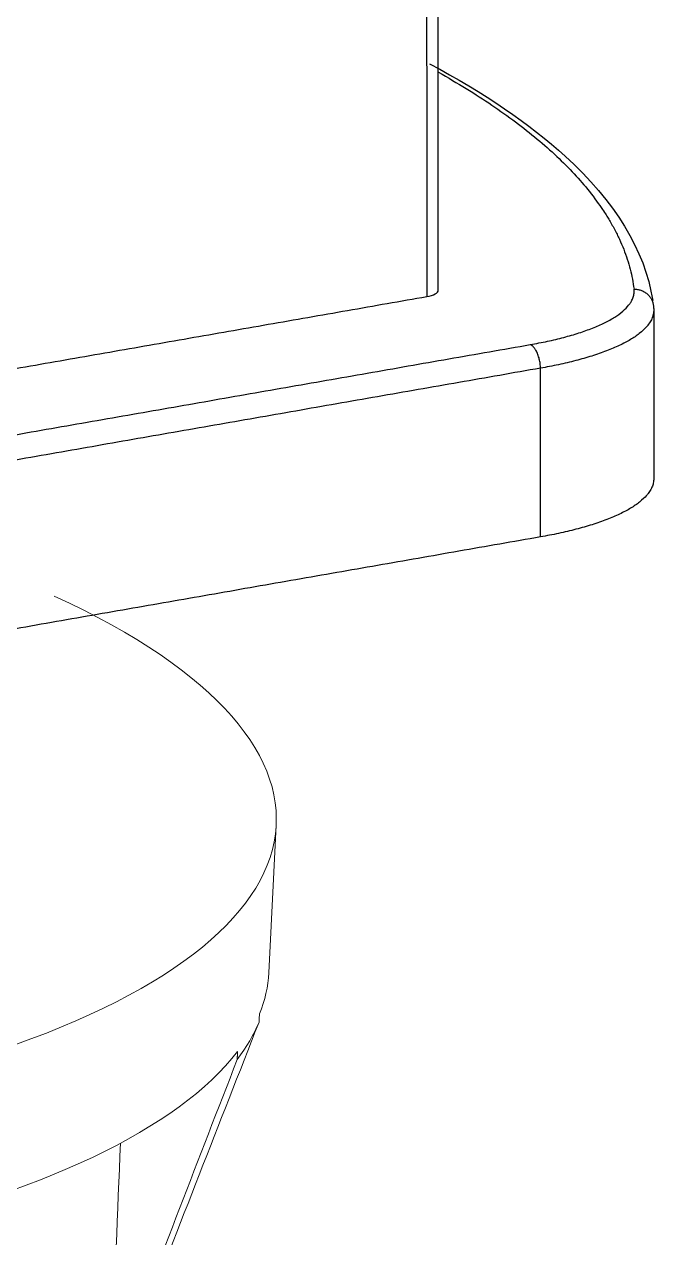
# Model space of a CAD drawing. Header units: millimetres. Extents: x 4812 to 5406, y -1197 to -777.
# Drawn here: x 5352.6 to 5368.67, y -1099.99 to -1069.01 of the extents above; entities that cross this region are included whole.
import ezdxf

# ---------------------------------------------------------------- set-up
doc = ezdxf.new("R2010")
doc.units = ezdxf.units.MM
doc.header["$LTSCALE"] = 0.1
doc.layers.get('0').update_dxf_attribs({"lineweight": 13})

msp = doc.modelspace()

# ---------------------------------------------------------------- linework, layer by layer
at = {"color": 7, "linetype": 'Continuous', "lineweight": 18}
msp.add_line((5358.839, -1093.225), (5359.028, -1089.455), dxfattribs=at)
for centre, major_axis, ratio, start_param, end_param in [((5331.543, -1088.535), (-27.486, 0.864), 0.330963, 0.934474, 3.805781), ((5331.425, -1092.308), (27.417, -0.862), 0.330963, 6.160454, 6.277071), ((5331.418, -1092.517), (-27.413, 0.862), 0.330963, 2.909713, 3.018588), ((5331.425, -1092.308), (27.417, -0.862), 0.330963, 5.375056, 6.051031), ((5340.631, -710.456), (20.908, 844.992), 0.031919, 4.230195, 4.237281)]:
    msp.add_ellipse(centre, major_axis=major_axis, ratio=ratio, start_param=start_param, end_param=end_param, dxfattribs=at)
at = {"lineweight": -3}
for points, knots in [([(5363.163, -1075.807), (5363.162, -1058.11), (5363.162, -1040.412), (5363.161, -1013.865), (5363.16, -1005.017), (5363.16, -991.743), (5363.158, -987.319), (5363.161, -980.682), (5363.149, -978.471), (5363.164, -975.151), (5363.177, -974.044), (5363.155, -971.834), (5363.101, -970.732), (5363.137, -969.623)], [-110.889285, -110.889285, -110.889285, -110.889285, -55.444643, -55.444643, -27.722321, -27.722321, -13.861161, -13.861161, -6.93058, -6.93058, -3.46529, -3.46529, 0, 0, 0, 0]), ([(5362.752, -969.805), (5362.745, -970.03), (5362.74, -970.408), (5362.742, -970.923), (5362.746, -971.159), (5362.748, -971.32), (5362.749, -971.367), (5362.762, -971.986), (5362.769, -972.371), (5362.78, -972.92), (5362.783, -973.045), (5362.786, -973.329), (5362.787, -973.885), (5362.785, -975.009), (5362.783, -975.69), (5362.782, -976.007), (5362.781, -976.224), (5362.78, -976.364), (5362.776, -977.523), (5362.776, -978.609), (5362.781, -980.348), (5362.784, -981.197), (5362.785, -982.151), (5362.786, -982.553), (5362.786, -982.819), (5362.786, -982.919), (5362.789, -986.06), (5362.793, -989.928), (5362.796, -993.452), (5362.797, -994.967), (5362.798, -995.662), (5362.798, -995.947), (5362.799, -996.134), (5362.799, -996.242), (5362.799, -996.563), (5362.802, -1000.125), (5362.812, -1009.7), (5362.817, -1015.842), (5362.821, -1019.251), (5362.822, -1021.041), (5362.823, -1021.826), (5362.823, -1022.221), (5362.824, -1022.414), (5362.824, -1022.539), (5362.824, -1022.602), (5362.839, -1038.714), (5362.856, -1056.473), (5362.874, -1075.962)], [-110.912813, -110.912813, -110.912813, -110.912813, -110.046307, -109.613054, -109.396427, -109.396427, -109.1798, -109.1798, -108.313294, -108.313294, -107.446788, -107.446788, -105.713775, -104.847269, -104.414015, -104.197389, -104.197389, -103.980762, -103.980762, -100.514737, -100.514737, -98.781724, -97.915218, -97.481965, -97.481965, -97.048711, -97.048711, -90.116661, -86.650635, -84.917623, -84.051116, -83.617863, -83.617863, -83.18461, -83.18461, -69.320508, -62.388457, -58.922432, -57.189419, -56.322913, -55.88966, -55.88966, -55.673033, -55.673033, -55.456407, -55.456407, 0, 0, 0, 0]), ([(5362.943, -1070.019), (5364.338, -1070.764), (5365.497, -1071.551), (5366.404, -1072.379), (5367.663, -1073.528), (5368.441, -1074.775), (5368.64, -1076.062)], [2.232737, 2.232737, 2.232737, 2.232737, 10.924224, 10.924224, 10.924224, 23.032143, 23.032143, 23.032143, 23.032143])]:
    msp.add_open_spline(points, degree=3, knots=knots, dxfattribs=at)
for points, weights in [([(5363.172, -1070.236), (5367.8, -1072.844), (5368.162, -1075.773)], [0.992268732852, 0.972297497426, 1]), ([(5365.515, -1077.189), (5368.277, -1076.706), (5368.162, -1075.773)], [1, 0.86232114169, 1]), ([(5368.162, -1075.773), (5368.607, -1075.768), (5368.658, -1076.191)], [1, 0.730803735796, 0.956440564383]), ([(5368.666, -1076.312), (5368.658, -1077.287), (5365.774, -1077.792)], [0.99014608012, 0.867438292269, 1]), ([(5365.774, -1077.792), (5365.774, -1077.313), (5365.515, -1077.189)], [1, 0.707106781187, 1]), ([(5368.666, -1080.616), (5368.666, -1081.593), (5365.774, -1082.1)], [1, 0.871216928829, 1])]:
    msp.add_rational_spline(points, weights, degree=2, dxfattribs=at)
for points, degree in [([(5362.874, -1075.962), (5363.048, -1075.932), (5363.171, -1075.866), (5363.163, -1075.807)], 3), ([(5330.482, -1081.632), (5346.678, -1078.797), (5362.874, -1075.962)], 2), ([(5368.659, -1076.191), (5368.663, -1076.229), (5368.666, -1076.269), (5368.666, -1076.308)], 3), ([(5368.666, -1076.308), (5368.666, -1078.462), (5368.666, -1080.616)], 2), ([(5332.217, -1083.018), (5348.866, -1080.104), (5365.515, -1077.189)], 2), ([(5365.774, -1077.792), (5349.125, -1080.706), (5332.476, -1083.62)], 2), ([(5365.774, -1082.1), (5365.774, -1079.946), (5365.774, -1077.792)], 2), ([(5365.774, -1082.1), (5349.125, -1085.014), (5332.476, -1087.928)], 2)]:
    msp.add_open_spline(points, degree=degree, dxfattribs=at)
at = {"color": 7, "linetype": 'Continuous', "lineweight": 18}
for points in [[(5355.536, -1102.282), (5356.554, -1099.683), (5357.571, -1097.084), (5358.589, -1094.485)], [(5355.089, -1103.049), (5356.07, -1100.513), (5357.051, -1097.976), (5358.032, -1095.44)]]:
    msp.add_open_spline(points, degree=3, dxfattribs=at)
msp.add_open_spline([(5358.589, -1094.485), (5358.59, -1094.466), (5358.591, -1094.448), (5358.593, -1094.411), (5358.594, -1094.393), (5358.597, -1094.341), (5358.599, -1094.307), (5358.6, -1094.274)], degree=3, knots=[0, 0, 0, 0, 0.262166, 0.262166, 0.524331, 0.524331, 1, 1, 1, 1], dxfattribs=at)
msp.add_rational_spline([(5358.032, -1095.44), (5358.036, -1095.337), (5358.04, -1095.234)], [0.499998067905, 0.500001932095, 0.499998067905], degree=2, dxfattribs=at)

doc.saveas('drawing.dxf')
